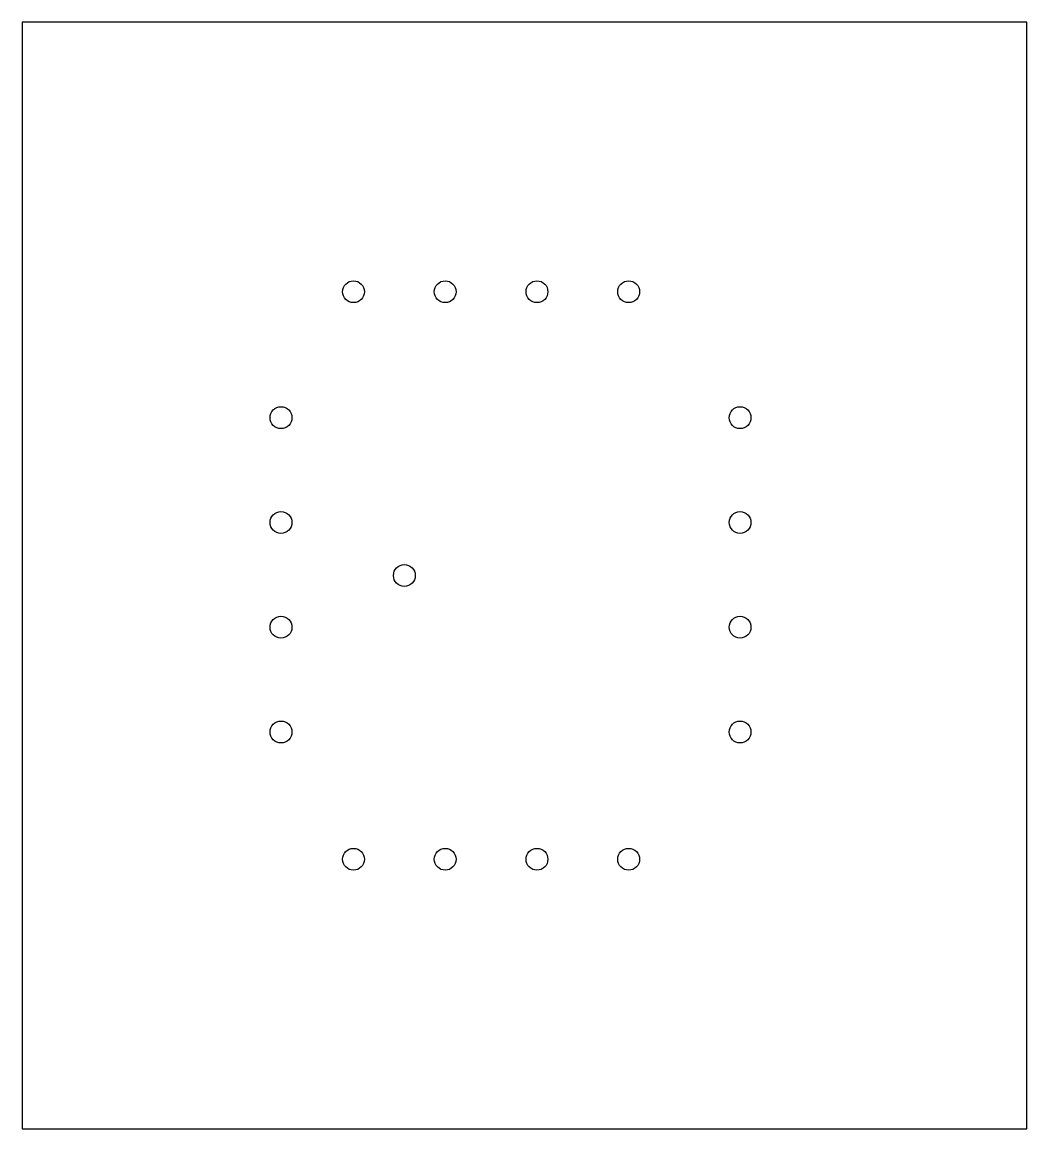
# Model space of a CAD drawing. Header units: millimetres. Extents: x -460 to 0, y -507 to 0.
import ezdxf

# ---------------------------------------------------------------- set-up
doc = ezdxf.new("R2010")
doc.units = ezdxf.units.MM

msp = doc.modelspace()

# ---------------------------------------------------------------- linework, layer by layer
msp.add_lwpolyline([(0, 0), (-460, 0), (-460, -507), (0, -507)], close=True)
for centre in [(-308.3, -123.5), (-266.3, -123.5), (-224.3, -123.5), (-182.3, -123.5), (-341.5, -181.2), (-131.3, -181.2), (-341.5, -229.2), (-131.3, -229.2), (-285, -253.5), (-341.5, -277.2), (-131.3, -277.2), (-341.5, -325.2), (-131.3, -325.2), (-308.3, -383.5), (-266.3, -383.5), (-224.3, -383.5), (-182.3, -383.5)]:
    msp.add_circle(centre, 5)

doc.saveas('drawing.dxf')
